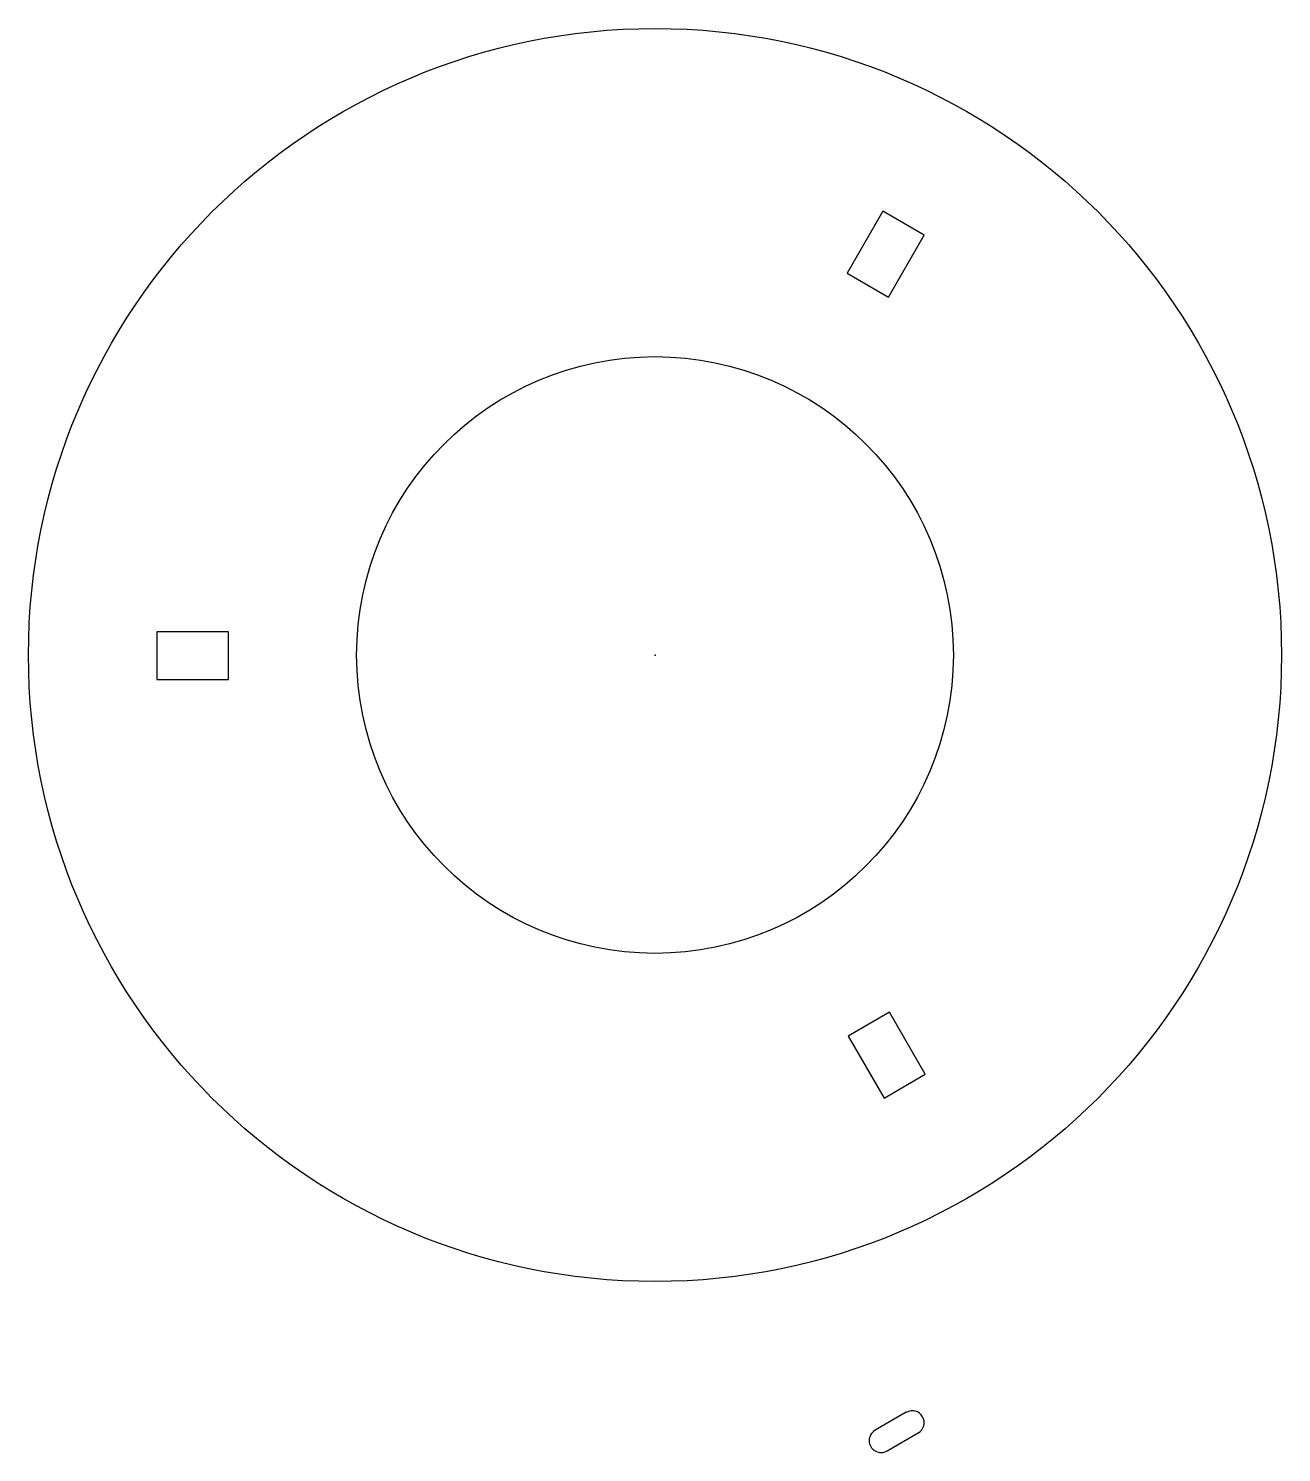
# Model space of a CAD drawing. Header units: centimetres. Extents: x -5.2 to 5.2, y -6.7 to 5.2.
import ezdxf

# ---------------------------------------------------------------- set-up
doc = ezdxf.new("R2010")
doc.units = ezdxf.units.CM
doc.header["$MEASUREMENT"] = 0
doc.layers.add('MiserSpoolV1 v3_Sketch1', color=7, linetype='Continuous')

msp = doc.modelspace()

# ---------------------------------------------------------------- linework, layer by layer
at = {"layer": 'MiserSpoolV1 v3_Sketch1'}
for p, q in [((1.91, 3.718), (1.61, 3.199)), ((2.256, 3.518), (1.91, 3.718)), ((1.956, 2.999), (2.256, 3.518)), ((1.61, 3.199), (1.956, 2.999)), ((-3.575, 0.195), (-4.175, 0.195)), ((-4.175, 0.195), (-4.175, -0.205)), ((-3.575, -0.205), (-3.575, 0.195)), ((-4.175, -0.205), (-3.575, -0.205)), ((1.965, -2.993), (1.619, -3.193)), ((2.265, -3.513), (1.965, -2.993)), ((1.619, -3.193), (1.919, -3.713)), ((1.919, -3.713), (2.265, -3.513)), ((2.105, -6.346), (1.845, -6.496)), ((1.945, -6.669), (2.205, -6.519))]:
    msp.add_line(p, q, dxfattribs=at)
for radius in [5.25, 2.5]:
    msp.add_circle((0, 0), radius, dxfattribs=at)
for centre, start, end in [((2.155, -6.433), 300, 120), ((1.895, -6.583), 120, 300)]:
    msp.add_arc(centre, 0.1, start, end, dxfattribs=at)
msp.add_point((0, 0), dxfattribs=at)

doc.saveas('drawing.dxf')
